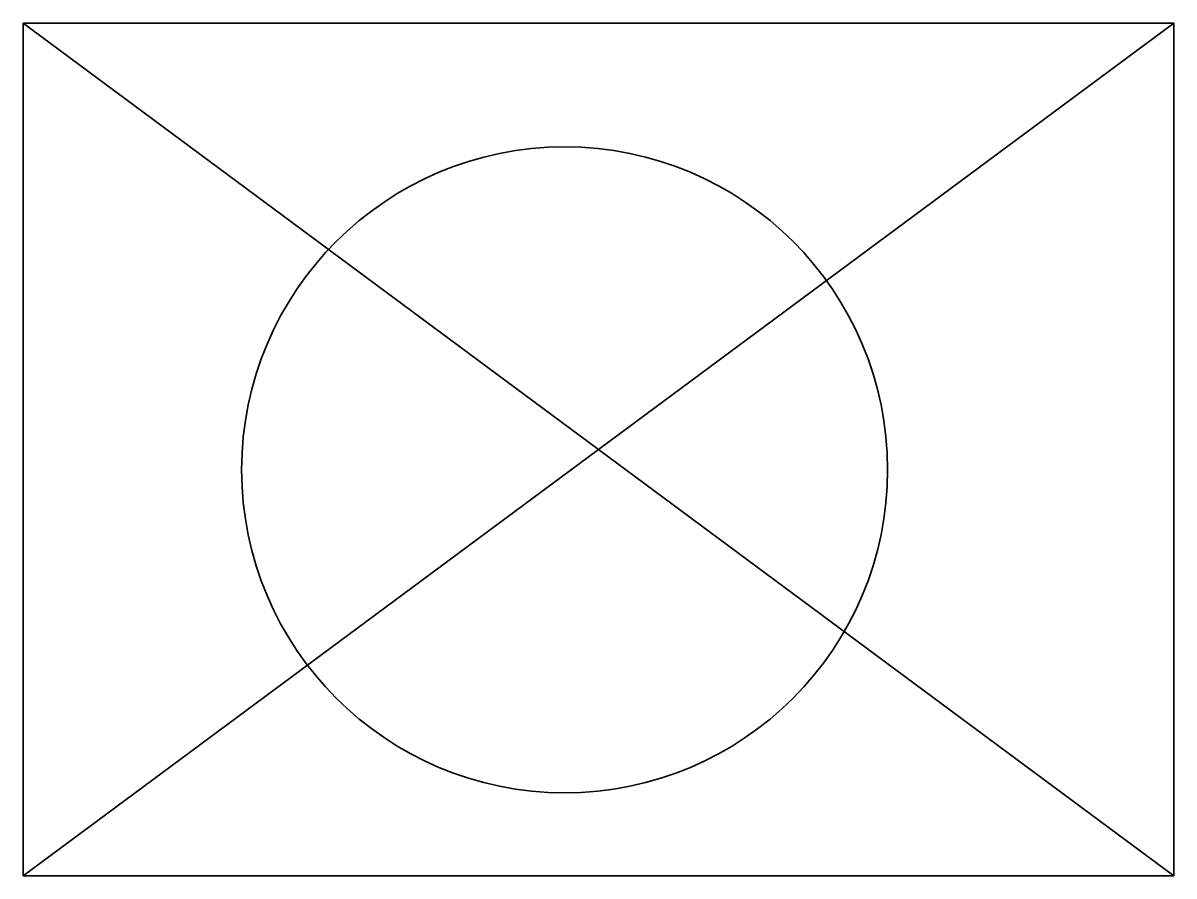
# Model space of a CAD drawing. Extents: x 0 to 850, y 0 to 630.
import ezdxf

# ---------------------------------------------------------------- set-up
doc = ezdxf.new("R2010")
doc.units = 0

msp = doc.modelspace()

# ---------------------------------------------------------------- linework, layer by layer
at = {"color": 7, "lineweight": 35}
for p, q in [((850, 630), (0, 630)), ((0, 630), (0, 0)), ((0, 0), (850, 630)), ((0, 630), (850, 0)), ((850, 0), (850, 630)), ((0, 0), (850, 0))]:
    msp.add_line(p, q, dxfattribs=at)
msp.add_circle((400, 300), 238.54, dxfattribs=at)

doc.saveas('drawing.dxf')
